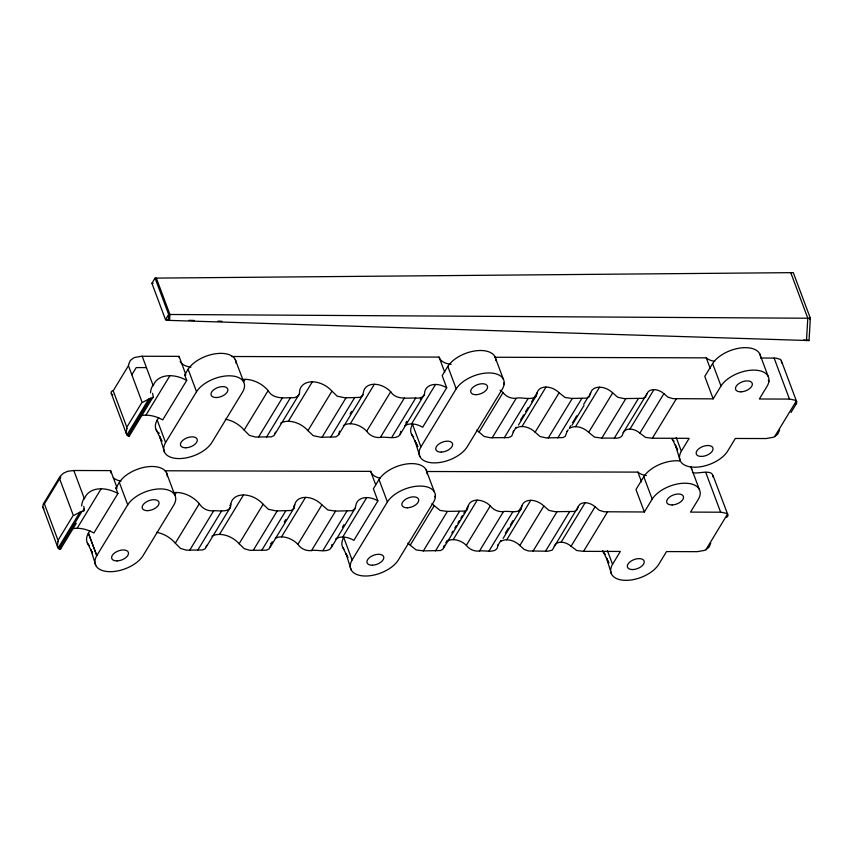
<?xml version="1.0" encoding="UTF-8"?>
<svg xmlns="http://www.w3.org/2000/svg" width="853" height="853" viewBox="0 0 853 853"><rect width="100%" height="100%" fill="white"/><g stroke="black" fill="none" stroke-linecap="round" stroke-linejoin="round"><path stroke-width="1.28" d="M43.983 508.825L42.725 507.14L43.29 503.995L60.051 476.443L63.314 473.298L67.526 471.325L73.816 470.504L110.645 470.611L116.765 486.967M692.433 472.263C695.376 475.185 713.439 467.753 712.991 477.072M781.572 362.962L781.327 360.67L796.702 401.784L796.585 403.277L795.273 404.365M168.308 320.365L168.659 314.48L155.054 278.11L790.763 272.661L793.311 272.672L810.35 318.244L809.039 340.571L168.308 320.365L165.503 319.672L151.909 283.292L155.054 278.11M427.033 473.714A26.272 14.309 -20.5 0 0 407.329 463.883A26.272 14.309 -20.5 0 0 379.009 479.514L373.369 488.79L377.89 500.882A17.359 11.963 31.3 0 0 355.936 504.955L355.093 508.612L352.364 510.68L335.57 511.096L327.947 510.019L321.901 504.859A17.359 11.963 31.3 0 0 305.545 497.395A17.359 11.963 31.3 0 0 294.743 504.784L293.901 508.441L291.172 510.51L276.191 510.926L268.407 509.305L263.14 504.262A20.259 13.968 31.3 0 0 243.5 494.943A20.259 13.968 31.3 0 0 230.8 504.166C231.558 513.442 218.88 510.339 213.708 510.755C207.94 511.395 202.332 508.697 199.325 503.718A23.159 15.972 31.3 0 0 173.244 492.693M57.961 541.527L57.482 545.856L58.143 548.053A8.509 4.628 -20.5 0 0 59.166 548.874L59.785 549.151M126.766 428.419L126.681 429.038M206.607 545.312L205.285 548.671L202.524 549.961L186.519 550.153L180.612 548.5L175.313 543.19A23.159 15.972 31.3 0 0 156.6 532.336M275.412 432.194L274.101 435.563L271.339 436.853L255.324 437.035L249.417 435.382L244.118 430.072A23.159 15.972 31.3 0 0 225.405 419.228M126.639 429.251L126.297 432.961L126.948 434.934A8.509 4.628 -20.5 0 0 127.971 435.766M339.537 431.149L338.694 434.806L335.965 436.875L320.984 437.29L313.2 435.67L307.944 430.626A20.259 13.968 31.3 0 0 280.765 423.067M331.924 544.438C331.849 554.674 316.74 549.023 311.548 550.58C306.184 551.145 300.938 548.81 297.878 544.331A17.359 11.963 31.3 0 0 275.284 538.275M400.729 431.319C400.654 441.555 385.545 435.904 380.363 437.461C375 438.026 369.744 435.691 366.694 431.223A17.359 11.963 31.3 0 0 343.332 425.604M270.486 545.824L269.079 548.98L266.36 550.174L250.132 550.334L244.384 548.788L239.128 543.734A20.259 13.968 31.3 0 0 211.96 536.185M128.526 364.604L130.274 360.563L133.431 358.036A8.359 4.553 -20.5 0 1 134.849 357.428L141.566 356.255L179.034 356.362L185.549 373.785M710.794 543.094L709.088 547.061L705.9 549.727A8.615 4.692 -20.5 0 1 704.343 550.42L697.285 551.667L666.524 551.582L658.697 564.441A26.272 14.309 -20.5 0 1 625.899 580.349A26.272 14.309 -20.5 0 1 612.529 564.313L607.4 550.601M779.599 429.976L777.819 434.07L774.641 436.651A8.615 4.692 -20.5 0 1 773.149 437.301L766.101 438.549L735.329 438.474L727.513 451.333A26.272 14.309 -20.5 0 1 694.705 467.231A26.272 14.309 -20.5 0 1 681.334 451.194L676.205 437.482M512.973 432.876L511.779 436.054L508.655 437.589L490.347 437.76L484.109 436.437L479.034 432.066A14.448 9.969 31.3 0 0 476.699 430.104M566.509 433.025L565.315 436.214L562.969 437.568L546.442 437.92L540.205 436.597L535.119 432.215A14.448 9.969 31.3 0 0 515.82 428.302M242.049 379.574A23.159 15.972 31.3 0 1 268.13 390.599C272.544 398.703 282.674 398.095 290.5 397.658C294.903 398.426 300.395 396.4 299.606 391.058A20.259 13.968 31.3 0 1 312.315 381.824A20.259 13.968 31.3 0 1 331.956 391.143L337.212 396.197L344.996 397.818L359.987 397.391L362.706 395.323L363.559 391.666A17.359 11.963 31.3 0 1 374.35 384.276A17.359 11.963 31.3 0 1 390.706 391.74C396.037 400.249 407.467 397.797 415.71 398.02C419.9 398.692 425.22 396.976 424.741 391.847A17.359 11.963 31.3 0 1 446.705 387.774L442.174 375.672L447.814 366.406A26.272 14.309 -20.5 0 1 476.145 350.775A26.272 14.309 -20.5 0 1 495.838 360.595M444.328 545.27L442.963 549.172L440.617 550.537L423.376 550.889L416.136 549.929L410.218 545.174A14.448 9.969 31.3 0 0 407.894 543.212M726.425 517.494L727.908 516.076L727.492 514.146A8.615 4.692 -20.5 0 0 726.799 513.485L721.297 512.205L690.535 512.109L698.362 499.25A26.272 14.309 -20.5 0 0 684.98 483.214A26.272 14.309 -20.5 0 0 652.193 499.112L644.367 511.981L604.137 511.768L599.232 510.307L595.085 506.789A11.547 7.965 31.3 0 0 578.217 506.746L576.692 510.243L574.389 511.437L555.186 511.704L548.948 510.382L543.862 506.01A14.448 9.969 31.3 0 0 521.887 505.946C521.364 515.009 508.495 510.371 503.483 511.576C498.387 512.099 493.386 509.998 490.326 505.861A14.448 9.969 31.3 0 0 468.34 505.797L466.986 509.699L464.64 511.054L447.399 511.416L440.148 510.446L434.23 505.701A14.448 9.969 31.3 0 0 431.906 503.739M498.077 544.779A14.448 9.969 31.3 0 0 497.864 545.419C497.352 554.493 484.472 549.844 479.471 551.049C474.375 551.571 469.363 549.471 466.314 545.334A14.448 9.969 31.3 0 0 446.471 541.858M796.649 401.635L796.297 401.027A8.615 4.692 -20.5 0 0 795.614 400.377L790.102 399.087L759.341 398.991L767.167 386.132A26.272 14.309 -20.5 0 0 753.796 370.106A26.272 14.309 -20.5 0 0 720.998 386.004L713.172 398.863L672.953 398.65L668.048 397.199L663.89 393.681A11.547 7.965 31.3 0 0 647.032 393.628L645.508 397.135L643.205 398.33L623.991 398.596L617.753 397.263L612.678 392.892A14.448 9.969 31.3 0 0 590.692 392.828L589.327 396.73L586.981 398.095L572.288 398.458L565.049 397.498L559.131 392.743A14.448 9.969 31.3 0 0 537.155 392.679C536.292 402.648 521.386 396.314 516.204 398.298C511.107 398.82 506.106 396.72 503.046 392.583A14.448 9.969 31.3 0 0 500.071 390.184M576.724 509.209L552.222 550.121L548.042 551.209L528.412 550.953L524.137 549.407L519.85 545.483A14.448 9.969 31.3 0 0 500.551 541.57M796.553 403.341L790.987 412.479M152.879 397.349L129.357 436.011M809.604 319.47L810.35 318.244L168.659 314.48L165.503 319.672L168.531 320.11M131.842 374.776L136.224 367.579L146.449 367.611M58.143 548.053L79.958 512.184A8.509 4.628 -20.5 0 1 81.984 511.363L82.965 511.043M126.948 434.934L148.763 399.065A8.509 4.628 -20.5 0 1 150.789 398.244L151.781 397.935M59.166 548.874L81.984 511.363M150.789 398.244L127.971 435.766L128.6 436.032M83.189 510.222L84.18 508.601L83.765 506.415M136.715 422.246L138.186 419.815M76.312 523.252L60.552 549.129M77.122 528.284L101.134 488.801M145.927 415.166L169.939 375.693M89.885 530.758L88.392 533.21A26.272 14.309 -20.5 0 0 89.544 545.664M73.049 528.593A27.563 19.011 31.3 0 1 93.894 532.997L117.906 493.514L115.869 488.055L119.324 482.371A26.272 14.309 -20.5 0 1 147.644 466.751A26.272 14.309 -20.5 0 1 167.348 476.571M159.33 433.292A26.272 14.309 -20.5 0 1 157.208 420.092L158.69 417.65M141.854 415.486A27.563 19.011 31.3 0 1 162.699 419.879L186.722 380.406L184.674 374.936L188.129 369.264A26.272 14.309 -20.5 0 1 216.449 353.632A26.272 14.309 -20.5 0 1 236.153 363.453M127.715 504.816L96.784 555.655A26.272 14.309 -20.5 0 0 110.165 571.691A26.272 14.309 -20.5 0 0 142.963 555.783L173.884 504.955A26.272 14.309 -20.5 0 0 160.513 488.918A26.272 14.309 -20.5 0 0 127.715 504.816L119.324 482.371M196.521 391.708L165.599 442.536L157.208 420.092M174.865 494.943L176.368 492.48M245.174 379.361L243.67 381.824L235.215 359.454M175.313 543.19L199.325 503.718M244.118 430.072L268.13 390.599M189.697 550.228L213.708 510.755M258.502 437.12L282.514 397.637M197.683 550.249L221.695 510.776M266.488 437.141L290.5 397.658M229.798 505.808L230.8 504.166M206.33 546.848L230.342 507.375M275.135 433.74L299.147 394.257M219.488 534.415L243.5 494.943M288.303 421.307L312.315 381.824M239.128 543.734L263.14 504.262M307.944 430.626L331.956 391.143M253.192 550.409L277.214 510.936M322.007 437.301L346.019 397.818M261.7 550.43L285.712 510.958M330.516 437.322L354.528 397.839M272.235 541.794L270.732 544.257A17.359 11.963 31.3 0 1 270.934 543.425M284.241 522.057L285.744 519.584M293.741 506.426L294.743 504.784M350.05 413.876L351.543 411.402M270.156 547.274L294.168 507.802M338.961 434.156L362.983 394.683M281.533 536.868L305.545 497.395M350.338 423.76L374.35 384.276M297.878 544.331L321.901 504.859M366.694 431.223L390.706 391.74M311.548 550.58L335.57 511.096M380.363 437.461L404.375 397.988M322.892 550.611L346.904 511.128M391.698 437.493L415.71 398.02M342.426 527.165L343.93 524.691M405.729 423.099L406.732 421.446M420.241 399.247L421.243 397.594M331.348 547.445L355.36 507.972M400.153 434.337L424.165 394.854M342.714 537.049L366.737 497.566M411.53 423.93L435.542 384.458M343.994 549.14A26.272 14.309 -20.5 0 1 343.716 537.529L343.898 537.241M413.673 436.864A26.272 14.309 -20.5 0 1 412.532 424.421L412.703 424.122M377.89 500.882L353.878 540.365A17.359 11.963 31.3 0 0 335.709 538.893M446.705 387.774L422.683 427.246A17.359 11.963 31.3 0 0 404.514 425.786M352.108 559.973L387.401 501.959A26.272 14.309 -20.5 0 1 420.198 486.061A26.272 14.309 -20.5 0 1 433.569 502.097L398.276 560.112A26.272 14.309 -20.5 0 1 365.479 576.01A26.272 14.309 -20.5 0 1 352.108 559.973L343.716 537.529M420.913 446.865L456.206 388.851A26.272 14.309 -20.5 0 1 489.004 372.942A26.272 14.309 -20.5 0 1 502.374 388.979L467.092 446.993A26.272 14.309 -20.5 0 1 434.294 462.891A26.272 14.309 -20.5 0 1 420.924 446.865L412.521 424.421M410.218 545.174L434.23 505.701M479.034 432.066L503.046 392.583M423.376 550.889L447.399 511.416M492.192 437.781L516.204 398.298M435.425 550.931L459.436 511.448M504.23 437.813L528.242 398.34M445.831 542.807L447.335 540.333M451.834 532.933L452.836 531.291M454.83 527.996L456.334 525.533M457.837 523.07L459.34 520.597M460.844 518.134L462.337 515.66M463.84 513.197L464.842 511.555M466.847 508.26L468.34 505.797M516.14 427.225L513.143 432.162A14.448 9.969 31.3 0 1 513.623 430.893M520.639 419.825L522.143 417.352M522.644 416.531L523.646 414.889M525.651 411.594L528.146 407.489M531.654 401.731L534.149 397.615M534.65 396.794L535.652 395.152M536.153 394.321L537.155 392.679M443.624 548.053L467.636 508.58M518.432 425.071L536.452 395.461M453.199 539.64L477.211 500.157M522.015 426.521L546.027 387.049M466.314 545.334L490.326 505.861M535.119 432.215L559.131 392.743M479.471 551.049L503.483 511.576M548.276 437.941L572.288 398.458M488.961 551.081L512.973 511.608M557.777 437.962L581.789 398.49M497.864 545.419L500.871 540.493M505.371 533.082L508.377 528.156M510.382 524.862L512.877 520.746M518.88 510.883L520.383 508.409M520.884 507.588L521.887 505.946M566.68 432.311L568.183 429.837M569.676 427.374L570.678 425.732M572.683 422.438L574.186 419.975M574.687 419.154L576.681 415.859M583.687 404.343L588.687 396.123M589.69 394.481L590.692 392.828M503.163 538.339L521.183 508.729M571.979 425.22L583.985 405.484M506.746 539.789L530.758 500.316M575.551 426.671L599.563 387.198M519.85 545.483L543.862 506.01M569.356 428.462A14.448 9.969 31.3 0 1 588.655 432.375L612.678 392.892M533.008 551.209L557.02 511.725M588.655 432.375L594.573 437.12L601.823 438.09L625.835 398.618M545.504 551.241L569.516 511.768M601.823 438.09L614.32 438.122L638.332 398.65M577.225 508.388L578.217 506.746M647.032 393.628L623.021 433.1C622.743 437.589 617.988 438.57 614.32 438.122M561.135 542.22L585.147 502.748M629.94 429.102L653.952 389.629M554.205 546.219A11.547 7.965 31.3 0 1 571.073 546.272L595.085 506.789M623.212 432.642A11.547 7.965 31.3 0 1 639.878 433.153L663.89 393.681M571.073 546.272L576.777 550.526L583.548 551.347L607.56 511.875M639.878 433.153L645.582 437.408L652.353 438.239L676.376 398.756M680.449 461.025A26.272 14.309 -20.5 0 0 643.802 476.667L635.975 489.537L644.367 511.981M760.631 357.748A26.272 14.309 -20.5 0 0 740.926 347.928A26.272 14.309 -20.5 0 0 712.607 363.559L704.781 376.418L713.172 398.863M612.529 564.313L620.344 551.454L583.548 551.347M681.334 451.194L689.16 438.335L652.353 438.239M705.9 549.727L727.492 514.146M774.641 436.651L796.297 401.027M148.763 399.065L142.792 402.264M79.958 512.184L73.944 515.393M112.607 390.674L111.316 391.666L111.178 393.137L126.585 434.316M151.909 283.292L153.177 283.292M231.888 356.511L439.071 357.098A26.272 14.309 -20.5 0 0 451.194 364.306M494.847 357.258L706.273 357.855A26.272 14.309 -20.5 0 0 714.729 361.32M760.812 358.015L775.985 358.121L780.271 359.348A8.615 4.692 -20.5 0 1 780.964 360.009L781.316 360.627M184.674 374.936L185.975 374.947M164.842 470.771L370.682 471.357A26.272 14.309 -20.5 0 0 380.246 478.192M426.468 471.506L637.884 472.114A26.272 14.309 -20.5 0 0 646.35 475.569M115.869 488.055L117.17 488.055M189.057 320.323L194.303 320.472M217.888 321.154L221.823 321.272M806.373 339.91L809.039 340.571M803.825 339.899L806.49 340.56L807.802 318.233L790.763 272.661M169.054 320.238L169.587 320.376L169.928 314.49L156.334 278.121M112.873 394.864L112.287 394.523A8.359 4.553 -20.5 0 1 111.604 393.905L111.274 393.361M677.57 449.776L671.897 438.442A26.272 14.309 -20.5 0 0 674.083 441.204M603.092 551.56L608.754 562.884M411.487 434.102L417.714 446.567M342.671 547.221L347.768 557.414M156.163 429.784L161.835 441.118M87.358 542.892L92.455 553.096M677.591 449.691L675.352 445.031L680.299 460.887M608.775 562.799L606.536 558.15L611.484 574.005M417.725 446.514L414.931 440.702L419.879 456.547M347.8 557.297L346.115 553.81L351.063 569.665M161.846 441.022L159.607 436.373L164.554 452.229M92.476 552.979L90.802 549.492L95.749 565.336M727.833 514.754L713.129 475.814M774.108 358.047L789.451 399.076M759.682 353.75L768.073 376.194M768.361 380.171L768.894 381.579M712.607 363.559L720.998 386.004M706.273 357.855L710.176 368.315M705.719 472.306L720.636 512.195M699.268 489.302L690.877 466.858A26.272 14.309 -20.5 0 1 691.74 469.491M643.791 476.667L652.193 499.112M637.884 472.114L641.563 481.924M494.9 356.586L503.291 379.031M503.579 383.018L504.102 384.415M447.814 366.406L456.216 388.851M439.071 357.098L444.712 372.196M426.084 469.704L434.476 492.149M434.774 496.126L435.297 497.534M379.009 479.514L387.401 501.959M370.682 471.357L375.576 484.44M188.129 369.264L196.521 391.708A26.272 14.309 -20.5 0 1 229.318 375.81A26.272 14.309 -20.5 0 1 242.689 391.836L211.768 442.675A26.272 14.309 -20.5 0 1 178.97 458.573A26.272 14.309 -20.5 0 1 165.599 442.536M142.206 356.255L153.231 385.748A27.563 19.011 31.3 0 1 186.722 380.406M166.399 472.562L174.79 495.007M73.816 470.504L84.415 498.856A27.563 19.011 31.3 0 1 117.906 493.514M42.65 506.607L57.769 547.434M84.212 508.751L84.33 509.23A2.367 1.866 13.1 0 1 83.594 511.118M152.57 393.297L153.135 396.112A2.367 1.866 13.1 0 1 152.399 398.01M81.685 505.978A27.296 20.579 23.8 0 1 83.957 498.61M605.278 554.322A26.272 14.309 -20.5 0 1 602.655 550.484M59.806 478.234A4.51 2.58 89.5 0 1 59.87 477.797M60.488 477.915A9.17 6.44 85.1 0 1 60.723 476.848M60.467 548.063A2.367 1.301 64.7 0 1 60.243 549.471M58.207 541.154A4.606 1.727 -89.2 0 1 58.132 541.676M43.482 504.358A9.17 4.073 52.3 0 1 44.1 504.422M120.945 481.124A26.272 14.309 -20.5 0 1 113.31 477.723M110.677 472.818A26.272 14.309 -20.5 0 1 110.645 470.611M566.893 431.661A14.448 9.969 31.3 0 1 567.16 431.042M150.491 392.86A27.296 20.579 23.8 0 1 152.762 385.492M190.912 367.11A26.272 14.309 -20.5 0 1 180.186 361.661M178.97 357.471A26.272 14.309 -20.5 0 1 179.034 356.362M128.611 365.127A4.51 2.58 89.5 0 1 128.675 364.679M129.272 434.945A2.367 1.301 64.7 0 1 129.048 436.352M127.012 428.035A4.606 1.727 -89.2 0 1 126.948 428.558M59.635 478.821L44.388 503.899L58.025 540.365L73.273 515.297L59.635 478.821M128.451 365.702L113.193 390.781L126.83 427.246L142.078 402.179L128.451 365.702M96.794 555.655L88.403 533.21L96.784 555.655M672.196 504.944A8.85 4.819 -20.5 0 0 683.424 496.499A8.85 4.819 -20.5 0 0 669.658 496.979A8.85 4.819 -20.5 0 0 672.196 504.944M632.894 569.559A8.85 4.819 -20.5 0 0 644.122 561.114A8.85 4.819 -20.5 0 0 630.356 561.594A8.85 4.819 -20.5 0 0 632.894 569.559M407.414 507.791A8.85 4.819 -20.5 0 0 418.642 499.336A8.85 4.819 -20.5 0 0 404.876 499.826A8.85 4.819 -20.5 0 0 407.414 507.791M372.473 565.219A8.85 4.819 -20.5 0 0 383.701 556.774A8.85 4.819 -20.5 0 0 369.935 557.254A8.85 4.819 -20.5 0 0 372.473 565.219M147.729 510.648A8.85 4.819 -20.5 0 0 158.957 502.204A8.85 4.819 -20.5 0 0 145.181 502.684A8.85 4.819 -20.5 0 0 147.729 510.648M117.16 560.901A8.85 4.819 -20.5 0 0 128.387 552.445A8.85 4.819 -20.5 0 0 114.622 552.936A8.85 4.819 -20.5 0 0 117.16 560.901M741.012 391.826A8.85 4.819 -20.5 0 0 752.239 383.381A8.85 4.819 -20.5 0 0 738.463 383.871A8.85 4.819 -20.5 0 0 741.012 391.826M701.699 456.44A8.85 4.819 -20.5 0 0 712.927 447.996A8.85 4.819 -20.5 0 0 699.161 448.486A8.85 4.819 -20.5 0 0 701.699 456.44M476.219 394.672A8.85 4.819 -20.5 0 0 487.447 386.228A8.85 4.819 -20.5 0 0 473.682 386.718A8.85 4.819 -20.5 0 0 476.219 394.672M441.289 452.101A8.85 4.819 -20.5 0 0 452.516 443.656A8.85 4.819 -20.5 0 0 438.741 444.146A8.85 4.819 -20.5 0 0 441.289 452.101M216.534 397.53A8.85 4.819 -20.5 0 0 227.762 389.085A8.85 4.819 -20.5 0 0 213.996 389.576A8.85 4.819 -20.5 0 0 216.534 397.53M185.965 447.782A8.85 4.819 -20.5 0 0 197.192 439.338A8.85 4.819 -20.5 0 0 183.427 439.828A8.85 4.819 -20.5 0 0 185.965 447.782"/></g></svg>
